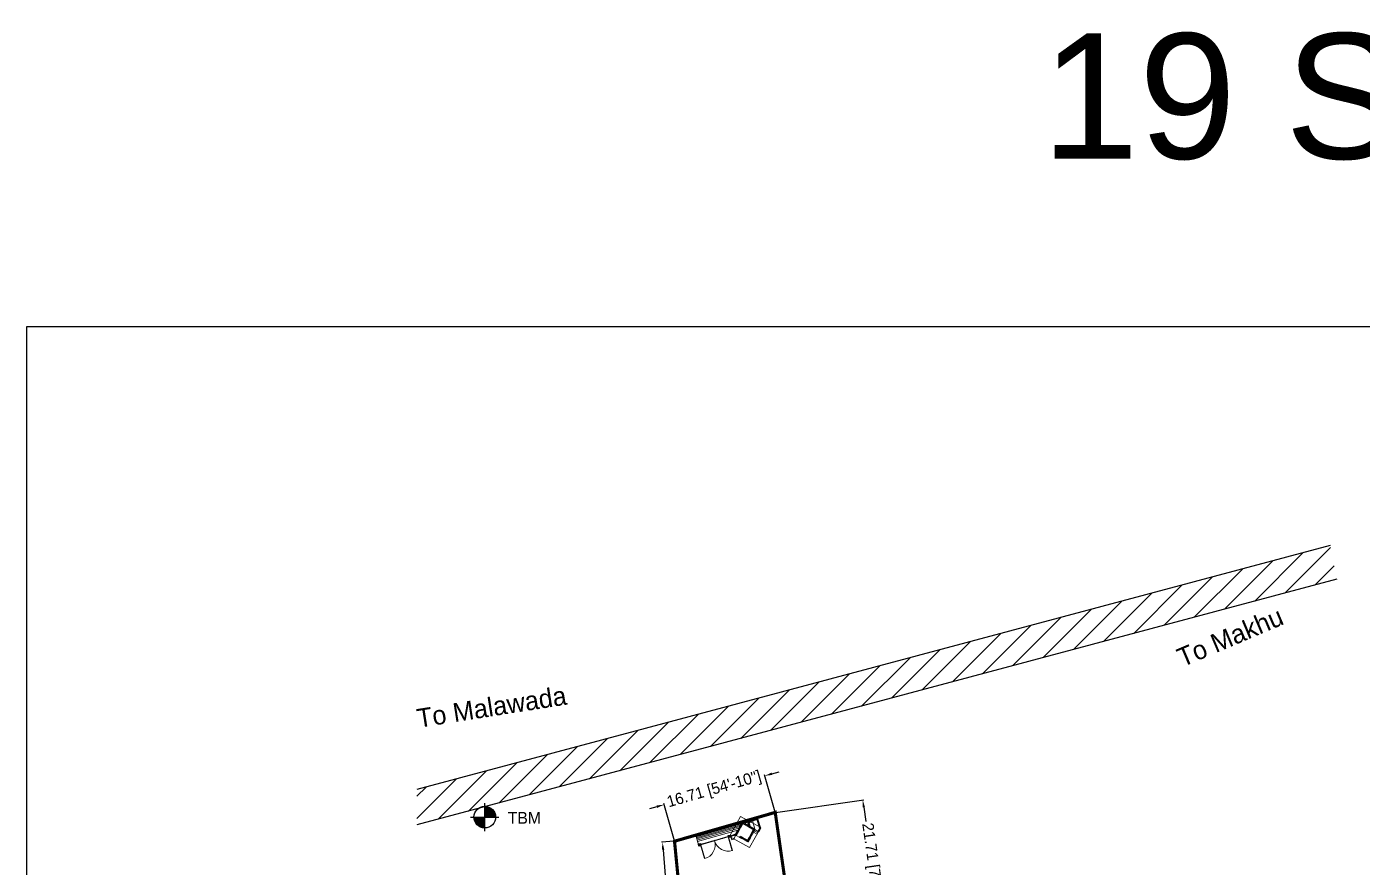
# Model space of a CAD drawing. Extents: x 1465 to 2206, y 779 to 1116.
# Drawn here: x 1465.4 to 1678.5, y 982 to 1116.1 of the extents above; entities that cross this region are included whole.
import ezdxf

# ---------------------------------------------------------------- set-up
doc = ezdxf.new("R2010")
doc.units = 0
doc.header["$LTSCALE"] = 40
doc.header["$MEASUREMENT"] = 0
doc.header["$PDMODE"] = 32
doc.header["$PDSIZE"] = 0.02
doc.linetypes.add('DASHED', pattern=[0.75, 0.5, -0.25])
doc.layers.get('0').update_dxf_attribs({"linetype": 'CONTINUOUS'})
doc.layers.get('Defpoints').update_dxf_attribs({"linetype": 'CONTINUOUS'})
for name, color, linetype, lineweight in [('A-ELEV', 252, 'CONTINUOUS', 20), ('brick Hatch', 13, 'CONTINUOUS', 13), ('Door', 54, 'CONTINUOUS', 15), ('Furniture', 13, 'CONTINUOUS', 13), ('Hidden', 30, 'DASHED', 18), ('Jali', 253, 'CONTINUOUS', 5), ('Services', 1, 'DASHED', 30), ('Wall', 7, 'CONTINUOUS', 30), ('Window', 150, 'CONTINUOUS', 13), ('Window-Wall', 7, 'CONTINUOUS', 13)]:
    doc.layers.add(name, color=color, linetype=linetype, lineweight=lineweight)
for name, color, linetype in [('BL', 1, 'CONTINUOUS'), ('Dim', 251, 'CONTINUOUS'), ('DIMEN', 251, 'CONTINUOUS'), ('gate', 7, 'CONTINUOUS'), ('Hatch', 251, 'CONTINUOUS'), ('Road', 7, 'CONTINUOUS'), ('TBM', 1, 'CONTINUOUS'), ('Text', 7, 'CONTINUOUS')]:
    doc.layers.add(name, color=color, linetype=linetype)
doc.styles.add('L120', font='simplex.shx', dxfattribs={"height": 3})
doc.styles.add('STYLE9', font='GOTHIC.TTF')
doc.styles.add('Tabrej', font='GOTHIC.TTF')
doc.styles.add('Tabrej.', font='GOTHIC.TTF', dxfattribs={"height": 1})
doc.dimstyles.new('Tabrej', dxfattribs={"dimtxt": 1.8, "dimasz": 1.2, "dimexe": 0.18, "dimexo": 0.0625, "dimgap": 0.09, "dimtad": 0, "dimzin": 0, "dimdsep": 46, "dimtxsty": 'Tabrej', "dimcen": 0.09, "dimclrd": 256, "dimclre": 256, "dimclrt": 7, "dimadec": 0, "dimazin": 0, "dimtfac": 1, "dimtofl": 0, "dimtmove": 0, "dimatfit": 3, "dimfxl": 0, "dimtolj": 1, "dimtzin": 0, "dimlwd": -1, "dimlwe": -1, "dimarcsym": 0})

# ---------------------------------------------------------------- blocks, each defined once
blk = doc.blocks.new('BM')
at = {"layer": 'TBM'}
for points in [[(0, 0), (-0.144, 0, 0.414214), (0, -0.144)], [(0, 0.144), (0, 0), (0.144, 0, 0.414214)]]:
    blk.add_hatch(color=256, dxfattribs=at).paths.add_polyline_path(points)
for p, q in [((0, -0.187), (0, 0.187)), ((-0.187, 0), (0.187, 0))]:
    blk.add_line(p, q, dxfattribs=at)
blk.add_circle((0, 0), 0.144, dxfattribs=at)
blk = doc.blocks.new('*D31')
at = {"layer": 'Defpoints', "color": 0, "transparency": 16777216}
for p in [(1566.81, 985.96), (1568.73, 986.12), (1575.22, 907.28)]:
    blk.add_point(p, dxfattribs=at)
at = {"layer": 'Dim', "transparency": 16777216}
for p, q in [((1568.67, 986.12), (1566.63, 985.95)), ((1566.91, 984.77), (1569.4, 954.52)), ((1573.21, 908.31), (1570.72, 938.57)), ((1575.16, 907.27), (1573.13, 907.1))]:
    blk.add_line(p, q, dxfattribs=at)
for points in [[(1567.11, 984.78), (1566.71, 984.75), (1566.81, 985.96)], [(1573.41, 908.33), (1573.01, 908.3), (1573.31, 907.12)]]:
    blk.add_solid(points, dxfattribs=at)
at = {"layer": 'Dim', "color": 7, "transparency": 16777216, "insert": (1570.06, 946.54), "char_height": 1.8, "attachment_point": 5, "rotation": 274.7067, "style": 'Tabrej'}
blk.add_mtext('\\A1;79.11 [259\'-7"]', dxfattribs=at)
blk = doc.blocks.new('*D32')
at = {"layer": 'Defpoints', "color": 0, "transparency": 16777216}
for p in [(1583.13, 996.56), (1584.8, 990.72), (1568.73, 986.12)]:
    blk.add_point(p, dxfattribs=at)
at = {"layer": 'Dim', "transparency": 16777216}
for p, q in [((1584.78, 990.78), (1583.08, 996.73)), ((1584.28, 996.89), (1585.43, 997.22)), ((1565.91, 991.63), (1564.75, 991.3)), ((1568.71, 986.18), (1567.01, 992.13))]:
    blk.add_line(p, q, dxfattribs=at)
for points in [[(1584.22, 997.08), (1584.33, 996.7), (1583.13, 996.56)], [(1565.85, 991.82), (1565.96, 991.44), (1567.06, 991.96)]]:
    blk.add_solid(points, dxfattribs=at)
at = {"layer": 'Dim', "color": 7, "transparency": 16777216, "insert": (1575.09, 994.26), "char_height": 1.8, "attachment_point": 5, "rotation": 15.9752, "style": 'Tabrej'}
blk.add_mtext('\\A1;16.71 [54\'-10"]', dxfattribs=at)
blk = doc.blocks.new('*D33')
at = {"layer": 'Defpoints', "color": 0, "transparency": 16777216}
for p in [(1584.8, 990.72), (1601.84, 971.24), (1587.89, 969.23)]:
    blk.add_point(p, dxfattribs=at)
at = {"layer": 'Dim', "transparency": 16777216}
for p, q in [((1584.86, 990.73), (1598.93, 992.75)), ((1598.92, 991.54), (1599.25, 989.27)), ((1601.67, 972.43), (1601.35, 974.7)), ((1587.95, 969.24), (1602.02, 971.27))]:
    blk.add_line(p, q, dxfattribs=at)
for points in [[(1599.12, 991.57), (1598.73, 991.51), (1598.75, 992.73)], [(1601.87, 972.46), (1601.47, 972.4), (1601.84, 971.24)]]:
    blk.add_solid(points, dxfattribs=at)
at = {"layer": 'Dim', "color": 7, "transparency": 16777216, "insert": (1600.3, 981.99), "char_height": 1.8, "attachment_point": 5, "rotation": 278.1846, "style": 'Tabrej'}
blk.add_mtext('\\A1;21.71 [71\'-3"]', dxfattribs=at)
blk = doc.blocks.new('s')
at = {"layer": 'Wall'}
for p, q in [((2353989, -1671014), (2354064, -1671014)), ((2353989, -1671014), (2353989, -1671017)), ((2353992, -1671020), (2354055, -1671020)), ((2354058, -1671023), (2354058, -1671086)), ((2354061, -1671089), (2354064, -1671089)), ((2354064, -1671014), (2354064, -1671089))]:
    blk.add_line(p, q, dxfattribs=at)
for centre, start, end in [((2353992, -1671017), 180, 270), ((2354055, -1671023), 0, 90), ((2354061, -1671086), 180, 270)]:
    blk.add_arc(centre, 3, start, end, dxfattribs=at)
blk = doc.blocks.new('Door')
for p, q in [((0, 0.458), (0, 0.444)), ((0, 0.458), (0.917, 0.458)), ((0, 0.444), (0.917, 0.444))]:
    blk.add_line(p, q)
blk.add_arc((0, 0.458), 0.917, 270, 0)
blk = doc.blocks.new('33')
at = {"layer": 'brick Hatch'}
h = blk.add_hatch(dxfattribs=at)
h.set_pattern_fill('ANSI32', color=256, scale=20, style=0)
h.set_pattern_definition([(222.3944746, (1326.19246, 2586.13843), (-0.099782239, 0.109296661), []), (222.3944746, (1326.18928, 2586.06874), (-0.099782239, 0.109296661), [])])
h.paths.add_polyline_path([(2540.12, 654.98), (2540.06, 655.05), (2540.54, 655.49), (2540.7, 655.48), (2540.79, 655.39), (2540.57, 655.4)])
h.paths.add_polyline_path([(2540.7, 655.48), (2542.03, 655.42), (2542.03, 655.33), (2540.79, 655.39)])
h.paths.add_polyline_path([(2542.02, 655.15), (2542.2, 655.14), (2542.14, 653.9), (2541.97, 654.09)])
h.paths.add_polyline_path([(2542.1, 652.95), (2541.93, 653.14), (2541.96, 653.75), (2541.34, 653.78), (2541.17, 653.97), (2541.97, 653.93), (2541.97, 654.09), (2542.14, 653.9)])
h.paths.add_polyline_path([(2541.93, 653.14), (2542.1, 652.95), (2542.1, 652.84), (2541.55, 652.34), (2541.43, 652.47), (2541.92, 652.92)])
h.paths.add_polyline_path([(2540.56, 651.44), (2540.59, 651.41), (2540.49, 651.32), (2540.43, 651.32), (2540.31, 651.45), (2540.85, 651.95), (2540.97, 651.82)])
h.paths.add_polyline_path([(2539.61, 652.22), (2539.74, 652.34), (2539.97, 652.09), (2539.84, 651.97)])
h.paths.add_polyline_path([(2539.22, 652.91), (2539.09, 652.79), (2538.86, 653.04), (2539.4, 653.54), (2539.52, 653.4), (2539.11, 653.03)])
h.paths.add_polyline_path([(2540.58, 654.61), (2541.17, 653.97), (2541.34, 653.78), (2541.09, 653.79), (2540.57, 654.36), (2540.1, 653.93), (2539.97, 654.06)])
h = blk.add_hatch(dxfattribs=at)
h.set_pattern_fill('ANSI32', color=256, scale=20, style=0)
h.set_pattern_definition([(222.3945, (2541.65815, 641.24772), (-0.0997822, 0.1092967), []), (222.3945, (2541.65498, 641.17802), (-0.0997822, 0.1092967), [])])
h.paths.add_polyline_path([(2542.02, 655.15), (2542.03, 655.42), (2542.3, 655.41), (2542.29, 655.14)])
h = blk.add_hatch(dxfattribs=at)
h.set_pattern_fill('AR-CONC', color=256, style=0)
h.set_pattern_definition([(217.3944746, (1326.19203, 2586.12912), (0.00593578, -0.1419507446), [0.014799411, -0.162793516]), (272.3944746, (1326.19203, 2586.12912), (-0.147028463, 0.0340982285), [0.011839528, -0.130234813]), (166.9434746, (1326.19253, 2586.11729), (-0.1410920315, -0.107853058), [0.012577557, -0.138353125]), (221.2102746, (1326.1526, 2586.13091), (0.023054292, -0.211860758), [0.022199116, -0.244190274]), (170.758875, (1326.15453, 2586.11326), (-0.200403442, -0.175503922), [0.018866335, -0.207529687]), (276.210475, (1326.1526, 2586.13091), (-0.200403115, -0.175504225), [0.017759293, -0.19535222]), (246.3944746, (1326.16157, 2586.11075), (0.074010637, -0.1212751955), [0.0147994105, -0.162793516]), (301.394475, (1326.16157, 2586.11075), (-0.14512514, -0.0414578305), [0.011839528, -0.130234813]), (195.9430746, (1326.16773, 2586.10065), (-0.071114807, -0.162732688), [0.012577557, -0.138353125]), (229.8944746, (1326.19203, 2586.12912), (-0.0657296056, 0.0005891834), [0, -0.128656209, 0, -0.1322080676, 0, -0.1307281265]), (259.8944746, (1326.19203, 2586.12912), (-0.0801068275, -0.0483186711), [0, -0.075378331, 0, -0.1256963268, 0, -0.0498246821]), (299.8944747, (1326.19403, 2586.173077), (-0.000342628, -0.1054299481), [0, -0.0493313685, 0, -0.1539138697, 0, -0.2042318656]), (309.8944747, (1326.19493, 2586.19279), (-0.0249640477, -0.1140604732), [0, -0.064130779, 0, -0.1022145955, 0, -0.1450342234])])
h.paths.add_polyline_path([(2540.25, 650.24), (2540.27, 650.55), (2540.58, 650.54), (2540.56, 650.23)])
h.paths.add_polyline_path([(2540.4, 650.39), (2540.42, 650.39), (2540.42, 650.41), (2540.4, 650.41)], flags=16)
h.paths.add_polyline_path([(2540.4, 650.39), (2540.42, 650.39), (2540.42, 650.41), (2540.4, 650.41)], flags=0)
h.paths.add_polyline_path([(2540.41, 650.45), (2540.42, 650.45), (2540.43, 650.47), (2540.41, 650.47)], flags=16)
h.paths.add_polyline_path([(2540.41, 650.45), (2540.42, 650.45), (2540.42, 650.47), (2540.41, 650.47)], flags=0)
h = blk.add_hatch(dxfattribs=at)
h.set_pattern_fill('AR-CONC', color=256, style=0)
h.set_pattern_definition([(217.3944746, (1326.1885, 2586.05151), (0.00593578, -0.1419507446), [0.014799411, -0.162793516]), (272.3944746, (1326.1885, 2586.05151), (-0.147028463, 0.0340982285), [0.011839528, -0.130234813]), (166.9434746, (1326.189, 2586.03968), (-0.1410920315, -0.107853058), [0.012577557, -0.138353125]), (221.2102746, (1326.14908, 2586.0533), (0.023054292, -0.211860758), [0.022199116, -0.244190274]), (170.758875, (1326.151, 2586.03565), (-0.200403442, -0.175503922), [0.018866335, -0.207529687]), (276.210475, (1326.14908, 2586.0533), (-0.200403115, -0.175504225), [0.017759293, -0.19535222]), (246.3944746, (1326.15804, 2586.03315), (0.074010637, -0.1212751955), [0.0147994105, -0.162793516]), (301.394475, (1326.15804, 2586.03315), (-0.14512514, -0.0414578305), [0.011839528, -0.130234813]), (195.9430746, (1326.1642, 2586.02304), (-0.071114807, -0.162732688), [0.012577557, -0.138353125]), (229.8944746, (1326.1885, 2586.05151), (-0.0657296056, 0.0005891834), [0, -0.128656209, 0, -0.1322080676, 0, -0.1307281265]), (259.8944746, (1326.1885, 2586.05151), (-0.0801068275, -0.0483186711), [0, -0.075378331, 0, -0.1256963268, 0, -0.0498246821]), (299.8944747, (1326.1905, 2586.09547), (-0.000342628, -0.1054299481), [0, -0.0493313685, 0, -0.1539138697, 0, -0.2042318656]), (309.8944747, (1326.1914, 2586.11518), (-0.0249640477, -0.1140604732), [0, -0.064130779, 0, -0.1022145955, 0, -0.1450342234])])
h.paths.add_polyline_path([(2540.03, 645.27), (2540.04, 645.44), (2540.08, 645.47), (2540.04, 645.5), (2540.04, 645.58), (2540.35, 645.57), (2540.34, 645.26)])
at = {"layer": 'A-ELEV'}
for p, q in [((2540.27, 647.91), (2540.38, 650.18)), ((2540.33, 647.91), (2540.43, 650.13)), ((2540.33, 647.9), (2540.43, 650.12)), ((2540.17, 645.63), (2540.27, 647.9)), ((2540.23, 647.02), (2540.27, 647.91)), ((2540.23, 645.68), (2540.33, 647.9)), ((2540.23, 645.69), (2540.33, 647.87)), ((2540.29, 646.96), (2540.33, 647.9))]:
    blk.add_line(p, q, dxfattribs=at)
at = {"layer": 'Door'}
for p, q in [((2540.52, 654.55), (2540.12, 654.98)), ((2540.31, 651.45), (2539.84, 651.97)), ((2540.39, 650.09), (2540.39, 650.07)), ((2540.41, 650.09), (2540.39, 650.09)), ((2540.39, 650.09), (2540.39, 650.07)), ((2540.41, 650.09), (2540.39, 650.09)), ((2540.39, 650.07), (2540.41, 650.07)), ((2540.39, 650.07), (2540.41, 650.07)), ((2540.39, 650.03), (2540.39, 650.01)), ((2540.4, 650.03), (2540.39, 650.03)), ((2540.39, 650.03), (2540.39, 650.01)), ((2540.41, 650.03), (2540.39, 650.03)), ((2540.39, 650.01), (2540.4, 650.01)), ((2540.39, 650.01), (2540.4, 650.01)), ((2540.4, 650.01), (2540.4, 650.03)), ((2540.4, 650.01), (2540.41, 650.03)), ((2540.41, 650.07), (2540.41, 650.09)), ((2540.41, 650.07), (2540.41, 650.09)), ((2540.29, 648.02), (2540.29, 648)), ((2540.31, 648.02), (2540.29, 648.02)), ((2540.29, 648), (2540.31, 648)), ((2540.31, 648.23), (2540.3, 648.21)), ((2540.3, 648.23), (2540.3, 648.21)), ((2540.32, 648.23), (2540.3, 648.23)), ((2540.3, 648.21), (2540.32, 648.21)), ((2540.3, 648.21), (2540.32, 648.21)), ((2540.3, 648.17), (2540.3, 648.15)), ((2540.32, 648.17), (2540.3, 648.17)), ((2540.3, 648.17), (2540.3, 648.15)), ((2540.32, 648.17), (2540.3, 648.17)), ((2540.3, 648.15), (2540.32, 648.15)), ((2540.3, 648.15), (2540.32, 648.15)), ((2540.3, 648.07), (2540.3, 648.06)), ((2540.31, 648.07), (2540.3, 648.07)), ((2540.3, 648.07), (2540.3, 648.05)), ((2540.32, 648.07), (2540.3, 648.07)), ((2540.3, 648.06), (2540.31, 648.06)), ((2540.3, 648.05), (2540.32, 648.05)), ((2540.3, 648.01), (2540.3, 648)), ((2540.31, 648.01), (2540.3, 648.01)), ((2540.3, 648), (2540.31, 648)), ((2540.32, 648.48), (2540.31, 648.46)), ((2540.31, 648.46), (2540.33, 648.46)), ((2540.31, 648.38), (2540.31, 648.37)), ((2540.33, 648.38), (2540.31, 648.38)), ((2540.31, 648.38), (2540.31, 648.37)), ((2540.33, 648.38), (2540.31, 648.38)), ((2540.31, 648.37), (2540.33, 648.36)), ((2540.31, 648.37), (2540.33, 648.37)), ((2540.31, 648.33), (2540.31, 648.31)), ((2540.33, 648.33), (2540.31, 648.33)), ((2540.31, 648.32), (2540.31, 648.31)), ((2540.33, 648.32), (2540.31, 648.32)), ((2540.31, 648.31), (2540.33, 648.31)), ((2540.31, 648.31), (2540.33, 648.31)), ((2540.32, 648.23), (2540.31, 648.23)), ((2540.31, 648.06), (2540.31, 648.07)), ((2540.31, 648), (2540.31, 648.02)), ((2540.31, 648), (2540.31, 648.01)), ((2540.33, 648.69), (2540.32, 648.68)), ((2540.32, 648.68), (2540.34, 648.67)), ((2540.32, 648.64), (2540.32, 648.62)), ((2540.34, 648.64), (2540.32, 648.64)), ((2540.32, 648.63), (2540.32, 648.62)), ((2540.34, 648.63), (2540.32, 648.63)), ((2540.32, 648.62), (2540.34, 648.62)), ((2540.32, 648.62), (2540.34, 648.62)), ((2540.32, 648.54), (2540.32, 648.52)), ((2540.34, 648.54), (2540.32, 648.54)), ((2540.32, 648.54), (2540.32, 648.52)), ((2540.34, 648.54), (2540.32, 648.54)), ((2540.32, 648.52), (2540.34, 648.52)), ((2540.32, 648.52), (2540.34, 648.52)), ((2540.32, 648.48), (2540.32, 648.46)), ((2540.33, 648.48), (2540.32, 648.48)), ((2540.33, 648.48), (2540.32, 648.48)), ((2540.32, 648.46), (2540.33, 648.46)), ((2540.32, 648.21), (2540.32, 648.23)), ((2540.32, 648.21), (2540.32, 648.23)), ((2540.32, 648.15), (2540.32, 648.17)), ((2540.32, 648.15), (2540.32, 648.17)), ((2540.32, 648.05), (2540.32, 648.07)), ((2540.33, 648.85), (2540.33, 648.83)), ((2540.35, 648.85), (2540.33, 648.85)), ((2540.33, 648.85), (2540.33, 648.83)), ((2540.35, 648.85), (2540.33, 648.85)), ((2540.33, 648.83), (2540.35, 648.83)), ((2540.33, 648.83), (2540.35, 648.83)), ((2540.33, 648.79), (2540.33, 648.77)), ((2540.35, 648.79), (2540.33, 648.79)), ((2540.33, 648.79), (2540.33, 648.77)), ((2540.35, 648.79), (2540.33, 648.79)), ((2540.33, 648.77), (2540.35, 648.77)), ((2540.33, 648.77), (2540.35, 648.77)), ((2540.33, 648.69), (2540.33, 648.68)), ((2540.34, 648.69), (2540.33, 648.69)), ((2540.34, 648.69), (2540.33, 648.69)), ((2540.33, 648.68), (2540.34, 648.68)), ((2540.33, 648.46), (2540.33, 648.48)), ((2540.33, 648.46), (2540.33, 648.48)), ((2540.33, 648.37), (2540.33, 648.38)), ((2540.33, 648.36), (2540.33, 648.38)), ((2540.33, 648.31), (2540.33, 648.33)), ((2540.33, 648.31), (2540.33, 648.32)), ((2540.35, 649.1), (2540.34, 649.08)), ((2540.34, 649.1), (2540.34, 649.08)), ((2540.36, 649.1), (2540.34, 649.1)), ((2540.34, 649.08), (2540.36, 649.08)), ((2540.34, 649.08), (2540.36, 649.08)), ((2540.34, 649), (2540.34, 648.99)), ((2540.36, 649), (2540.34, 649)), ((2540.34, 649), (2540.34, 648.99)), ((2540.36, 649), (2540.34, 649)), ((2540.34, 648.99), (2540.36, 648.98)), ((2540.34, 648.99), (2540.36, 648.99)), ((2540.34, 648.95), (2540.34, 648.93)), ((2540.35, 648.94), (2540.34, 648.95)), ((2540.34, 648.95), (2540.34, 648.93)), ((2540.36, 648.95), (2540.34, 648.95)), ((2540.34, 648.93), (2540.36, 648.93)), ((2540.34, 648.93), (2540.35, 648.93)), ((2540.34, 648.68), (2540.34, 648.69)), ((2540.34, 648.67), (2540.34, 648.69)), ((2540.34, 648.62), (2540.34, 648.64)), ((2540.34, 648.62), (2540.34, 648.63)), ((2540.34, 648.52), (2540.34, 648.54)), ((2540.34, 648.52), (2540.34, 648.54)), ((2540.35, 649.32), (2540.35, 649.3)), ((2540.37, 649.31), (2540.35, 649.32)), ((2540.35, 649.31), (2540.35, 649.3)), ((2540.37, 649.31), (2540.35, 649.31)), ((2540.35, 649.3), (2540.37, 649.29)), ((2540.35, 649.3), (2540.37, 649.3)), ((2540.35, 649.26), (2540.35, 649.24)), ((2540.37, 649.25), (2540.35, 649.26)), ((2540.35, 649.26), (2540.35, 649.24)), ((2540.37, 649.26), (2540.35, 649.26)), ((2540.35, 649.24), (2540.37, 649.24)), ((2540.35, 649.24), (2540.37, 649.24)), ((2540.35, 649.16), (2540.35, 649.14)), ((2540.36, 649.16), (2540.35, 649.16)), ((2540.35, 649.16), (2540.35, 649.14)), ((2540.37, 649.16), (2540.35, 649.16)), ((2540.35, 649.14), (2540.36, 649.14)), ((2540.35, 649.14), (2540.36, 649.14)), ((2540.36, 649.1), (2540.35, 649.1)), ((2540.35, 648.93), (2540.35, 648.94)), ((2540.35, 648.83), (2540.35, 648.85)), ((2540.35, 648.83), (2540.35, 648.85)), ((2540.35, 648.77), (2540.35, 648.79)), ((2540.35, 648.77), (2540.35, 648.79)), ((2540.36, 649.57), (2540.36, 649.55)), ((2540.38, 649.57), (2540.36, 649.57)), ((2540.36, 649.55), (2540.38, 649.55)), ((2540.36, 649.47), (2540.36, 649.45)), ((2540.38, 649.47), (2540.36, 649.47)), ((2540.36, 649.47), (2540.36, 649.45)), ((2540.38, 649.47), (2540.36, 649.47)), ((2540.36, 649.45), (2540.38, 649.45)), ((2540.36, 649.45), (2540.38, 649.45)), ((2540.36, 649.41), (2540.36, 649.39)), ((2540.38, 649.41), (2540.36, 649.41)), ((2540.36, 649.41), (2540.36, 649.39)), ((2540.38, 649.41), (2540.36, 649.41)), ((2540.36, 649.39), (2540.38, 649.39)), ((2540.36, 649.39), (2540.37, 649.39)), ((2540.36, 649.14), (2540.36, 649.16)), ((2540.36, 649.14), (2540.37, 649.16)), ((2540.36, 649.08), (2540.36, 649.1)), ((2540.36, 649.08), (2540.36, 649.1)), ((2540.36, 648.99), (2540.36, 649)), ((2540.36, 648.98), (2540.36, 649)), ((2540.36, 648.93), (2540.36, 648.95)), ((2540.37, 649.78), (2540.37, 649.76)), ((2540.39, 649.78), (2540.37, 649.78)), ((2540.37, 649.76), (2540.39, 649.76)), ((2540.37, 649.72), (2540.37, 649.7)), ((2540.39, 649.72), (2540.37, 649.72)), ((2540.37, 649.72), (2540.37, 649.7)), ((2540.39, 649.72), (2540.37, 649.72)), ((2540.37, 649.7), (2540.39, 649.7)), ((2540.37, 649.7), (2540.39, 649.7)), ((2540.37, 649.63), (2540.37, 649.61)), ((2540.39, 649.62), (2540.37, 649.63)), ((2540.37, 649.62), (2540.37, 649.61)), ((2540.39, 649.62), (2540.37, 649.62)), ((2540.37, 649.61), (2540.39, 649.61)), ((2540.37, 649.61), (2540.38, 649.61)), ((2540.37, 649.57), (2540.37, 649.55)), ((2540.38, 649.56), (2540.37, 649.57)), ((2540.37, 649.55), (2540.38, 649.55)), ((2540.37, 649.39), (2540.38, 649.41)), ((2540.37, 649.3), (2540.37, 649.31)), ((2540.37, 649.29), (2540.37, 649.31)), ((2540.37, 649.24), (2540.37, 649.26)), ((2540.37, 649.24), (2540.37, 649.25)), ((2540.38, 649.94), (2540.38, 649.92)), ((2540.4, 649.93), (2540.38, 649.94)), ((2540.38, 649.93), (2540.38, 649.92)), ((2540.4, 649.93), (2540.38, 649.93)), ((2540.38, 649.92), (2540.4, 649.92)), ((2540.38, 649.92), (2540.4, 649.92)), ((2540.38, 649.88), (2540.38, 649.86)), ((2540.4, 649.87), (2540.38, 649.88)), ((2540.38, 649.88), (2540.38, 649.86)), ((2540.4, 649.88), (2540.38, 649.88)), ((2540.38, 649.86), (2540.4, 649.86)), ((2540.38, 649.86), (2540.4, 649.86)), ((2540.38, 649.78), (2540.38, 649.76)), ((2540.39, 649.78), (2540.38, 649.78)), ((2540.38, 649.76), (2540.39, 649.76)), ((2540.38, 649.61), (2540.39, 649.62)), ((2540.38, 649.55), (2540.38, 649.57)), ((2540.38, 649.55), (2540.38, 649.56)), ((2540.38, 649.45), (2540.38, 649.47)), ((2540.38, 649.45), (2540.38, 649.47)), ((2540.38, 649.39), (2540.38, 649.41)), ((2540.39, 649.76), (2540.39, 649.78)), ((2540.39, 649.76), (2540.39, 649.78)), ((2540.39, 649.7), (2540.39, 649.72)), ((2540.39, 649.7), (2540.39, 649.72)), ((2540.39, 649.61), (2540.39, 649.62)), ((2540.4, 649.92), (2540.4, 649.93)), ((2540.4, 649.92), (2540.4, 649.93)), ((2540.4, 649.86), (2540.4, 649.88)), ((2540.4, 649.86), (2540.4, 649.87)), ((2540.19, 645.8), (2540.21, 645.8)), ((2540.19, 645.8), (2540.21, 645.8)), ((2540.19, 645.78), (2540.19, 645.8)), ((2540.19, 645.78), (2540.19, 645.8)), ((2540.21, 645.78), (2540.19, 645.78)), ((2540.21, 645.78), (2540.19, 645.78)), ((2540.19, 645.74), (2540.21, 645.74)), ((2540.19, 645.74), (2540.21, 645.74)), ((2540.19, 645.72), (2540.19, 645.74)), ((2540.19, 645.72), (2540.19, 645.74)), ((2540.21, 645.72), (2540.19, 645.72)), ((2540.21, 645.72), (2540.19, 645.72)), ((2540.2, 646.05), (2540.22, 646.05)), ((2540.2, 646.03), (2540.2, 646.05)), ((2540.22, 646.03), (2540.2, 646.03)), ((2540.2, 645.96), (2540.22, 645.95)), ((2540.2, 645.94), (2540.2, 645.96)), ((2540.2, 645.95), (2540.22, 645.95)), ((2540.2, 645.94), (2540.2, 645.95)), ((2540.22, 645.94), (2540.2, 645.94)), ((2540.22, 645.93), (2540.2, 645.94)), ((2540.2, 645.9), (2540.22, 645.9)), ((2540.2, 645.9), (2540.22, 645.89)), ((2540.2, 645.88), (2540.2, 645.9)), ((2540.2, 645.88), (2540.2, 645.9)), ((2540.21, 645.88), (2540.2, 645.88)), ((2540.22, 645.88), (2540.2, 645.88)), ((2540.21, 646.27), (2540.23, 646.26)), ((2540.21, 646.25), (2540.21, 646.27)), ((2540.23, 646.25), (2540.21, 646.25)), ((2540.21, 646.21), (2540.23, 646.21)), ((2540.21, 646.21), (2540.23, 646.2)), ((2540.21, 646.19), (2540.21, 646.21)), ((2540.21, 646.19), (2540.21, 646.21)), ((2540.23, 646.19), (2540.21, 646.19)), ((2540.23, 646.19), (2540.21, 646.19)), ((2540.21, 646.11), (2540.23, 646.11)), ((2540.21, 646.11), (2540.23, 646.11)), ((2540.21, 646.09), (2540.21, 646.11)), ((2540.21, 646.09), (2540.21, 646.11)), ((2540.22, 646.09), (2540.21, 646.09)), ((2540.23, 646.09), (2540.21, 646.09)), ((2540.21, 646.05), (2540.22, 646.05)), ((2540.21, 646.03), (2540.21, 646.05)), ((2540.22, 646.03), (2540.21, 646.03)), ((2540.22, 645.89), (2540.21, 645.88)), ((2540.21, 645.8), (2540.21, 645.78)), ((2540.21, 645.8), (2540.21, 645.78)), ((2540.21, 645.74), (2540.21, 645.72)), ((2540.21, 645.74), (2540.21, 645.72)), ((2540.22, 646.42), (2540.24, 646.42)), ((2540.22, 646.42), (2540.24, 646.42)), ((2540.22, 646.4), (2540.22, 646.42)), ((2540.22, 646.4), (2540.22, 646.42)), ((2540.24, 646.4), (2540.22, 646.4)), ((2540.24, 646.4), (2540.22, 646.4)), ((2540.22, 646.36), (2540.24, 646.36)), ((2540.22, 646.36), (2540.24, 646.36)), ((2540.22, 646.34), (2540.22, 646.36)), ((2540.22, 646.34), (2540.22, 646.36)), ((2540.24, 646.34), (2540.22, 646.34)), ((2540.24, 646.34), (2540.22, 646.34)), ((2540.22, 646.26), (2540.23, 646.26)), ((2540.22, 646.25), (2540.22, 646.26)), ((2540.23, 646.25), (2540.22, 646.25)), ((2540.23, 646.11), (2540.22, 646.09)), ((2540.22, 646.05), (2540.22, 646.03)), ((2540.22, 646.05), (2540.22, 646.03)), ((2540.22, 645.95), (2540.22, 645.94)), ((2540.22, 645.95), (2540.22, 645.93)), ((2540.22, 645.9), (2540.22, 645.88)), ((2540.23, 646.71), (2540.24, 646.73)), ((2540.25, 646.71), (2540.23, 646.71)), ((2540.23, 646.67), (2540.25, 646.67)), ((2540.23, 646.67), (2540.25, 646.67)), ((2540.23, 646.65), (2540.23, 646.67)), ((2540.23, 646.65), (2540.23, 646.67)), ((2540.25, 646.65), (2540.23, 646.65)), ((2540.25, 646.65), (2540.23, 646.65)), ((2540.23, 646.58), (2540.25, 646.57)), ((2540.23, 646.56), (2540.23, 646.58)), ((2540.23, 646.57), (2540.25, 646.57)), ((2540.23, 646.56), (2540.23, 646.57)), ((2540.25, 646.56), (2540.23, 646.56)), ((2540.25, 646.56), (2540.23, 646.56)), ((2540.23, 646.52), (2540.25, 646.52)), ((2540.23, 646.52), (2540.24, 646.52)), ((2540.23, 646.5), (2540.23, 646.52)), ((2540.23, 646.5), (2540.23, 646.52)), ((2540.24, 646.5), (2540.23, 646.5)), ((2540.24, 646.5), (2540.23, 646.5)), ((2540.23, 646.26), (2540.23, 646.25)), ((2540.23, 646.26), (2540.23, 646.25)), ((2540.23, 646.21), (2540.23, 646.19)), ((2540.23, 646.2), (2540.23, 646.19)), ((2540.23, 646.11), (2540.23, 646.09)), ((2540.24, 646.89), (2540.26, 646.88)), ((2540.24, 646.87), (2540.24, 646.89)), ((2540.24, 646.88), (2540.26, 646.88)), ((2540.24, 646.87), (2540.24, 646.88)), ((2540.26, 646.87), (2540.24, 646.87)), ((2540.26, 646.87), (2540.24, 646.87)), ((2540.24, 646.83), (2540.26, 646.83)), ((2540.24, 646.83), (2540.26, 646.83)), ((2540.24, 646.81), (2540.24, 646.83)), ((2540.24, 646.81), (2540.24, 646.83)), ((2540.26, 646.81), (2540.24, 646.81)), ((2540.26, 646.81), (2540.24, 646.81)), ((2540.24, 646.73), (2540.26, 646.73)), ((2540.24, 646.73), (2540.25, 646.73)), ((2540.24, 646.71), (2540.24, 646.73)), ((2540.25, 646.71), (2540.24, 646.71)), ((2540.24, 646.52), (2540.24, 646.5)), ((2540.25, 646.52), (2540.24, 646.5)), ((2540.24, 646.42), (2540.24, 646.4)), ((2540.24, 646.42), (2540.24, 646.4)), ((2540.24, 646.36), (2540.24, 646.34)), ((2540.24, 646.36), (2540.24, 646.34)), ((2540.25, 647.14), (2540.27, 647.14)), ((2540.25, 647.12), (2540.25, 647.14)), ((2540.27, 647.12), (2540.25, 647.12)), ((2540.25, 647.04), (2540.27, 647.04)), ((2540.25, 647.04), (2540.27, 647.04)), ((2540.25, 647.02), (2540.25, 647.04)), ((2540.25, 647.02), (2540.25, 647.04)), ((2540.27, 647.02), (2540.25, 647.02)), ((2540.27, 647.02), (2540.25, 647.02)), ((2540.25, 646.98), (2540.27, 646.98)), ((2540.25, 646.98), (2540.27, 646.98)), ((2540.25, 646.96), (2540.25, 646.98)), ((2540.25, 646.96), (2540.25, 646.98)), ((2540.26, 646.96), (2540.25, 646.96)), ((2540.27, 646.96), (2540.25, 646.96)), ((2540.25, 646.73), (2540.25, 646.71)), ((2540.26, 646.73), (2540.25, 646.71)), ((2540.25, 646.67), (2540.25, 646.65)), ((2540.25, 646.67), (2540.25, 646.65)), ((2540.25, 646.57), (2540.25, 646.56)), ((2540.25, 646.57), (2540.25, 646.56)), ((2540.26, 647.35), (2540.28, 647.35)), ((2540.26, 647.33), (2540.27, 647.35)), ((2540.26, 647.33), (2540.26, 647.35)), ((2540.28, 647.33), (2540.26, 647.33)), ((2540.28, 647.33), (2540.26, 647.33)), ((2540.26, 647.29), (2540.28, 647.29)), ((2540.26, 647.29), (2540.28, 647.29)), ((2540.26, 647.28), (2540.26, 647.29)), ((2540.26, 647.27), (2540.26, 647.29)), ((2540.28, 647.27), (2540.26, 647.28)), ((2540.28, 647.27), (2540.26, 647.27)), ((2540.26, 647.2), (2540.28, 647.2)), ((2540.26, 647.18), (2540.26, 647.2)), ((2540.26, 647.19), (2540.27, 647.19)), ((2540.26, 647.18), (2540.26, 647.19)), ((2540.27, 647.18), (2540.26, 647.18)), ((2540.28, 647.18), (2540.26, 647.18)), ((2540.26, 647.14), (2540.27, 647.14)), ((2540.26, 647.12), (2540.26, 647.14)), ((2540.27, 647.12), (2540.26, 647.12)), ((2540.27, 646.98), (2540.26, 646.96)), ((2540.26, 646.88), (2540.26, 646.87)), ((2540.26, 646.88), (2540.26, 646.87)), ((2540.26, 646.83), (2540.26, 646.81)), ((2540.26, 646.83), (2540.26, 646.81)), ((2540.27, 647.58), (2540.28, 647.6)), ((2540.29, 647.58), (2540.27, 647.58)), ((2540.27, 647.51), (2540.29, 647.51)), ((2540.27, 647.49), (2540.27, 647.51)), ((2540.27, 647.5), (2540.29, 647.5)), ((2540.27, 647.49), (2540.27, 647.5)), ((2540.29, 647.49), (2540.27, 647.49)), ((2540.29, 647.49), (2540.27, 647.49)), ((2540.27, 647.45), (2540.29, 647.45)), ((2540.27, 647.45), (2540.29, 647.45)), ((2540.27, 647.43), (2540.27, 647.45)), ((2540.27, 647.43), (2540.27, 647.45)), ((2540.29, 647.43), (2540.27, 647.43)), ((2540.29, 647.43), (2540.27, 647.43)), ((2540.27, 647.35), (2540.28, 647.35)), ((2540.27, 647.19), (2540.27, 647.18)), ((2540.27, 647.14), (2540.27, 647.12)), ((2540.27, 647.14), (2540.27, 647.12)), ((2540.27, 647.04), (2540.27, 647.02)), ((2540.27, 647.04), (2540.27, 647.02)), ((2540.27, 646.98), (2540.27, 646.96)), ((2540.28, 647.8), (2540.29, 647.82)), ((2540.3, 647.8), (2540.28, 647.8)), ((2540.28, 647.76), (2540.3, 647.76)), ((2540.28, 647.76), (2540.3, 647.76)), ((2540.28, 647.74), (2540.28, 647.76)), ((2540.28, 647.74), (2540.28, 647.76)), ((2540.3, 647.74), (2540.28, 647.74)), ((2540.3, 647.74), (2540.28, 647.74)), ((2540.28, 647.66), (2540.3, 647.66)), ((2540.28, 647.66), (2540.3, 647.66)), ((2540.28, 647.64), (2540.28, 647.66)), ((2540.28, 647.64), (2540.28, 647.66)), ((2540.3, 647.64), (2540.28, 647.64)), ((2540.3, 647.64), (2540.28, 647.64)), ((2540.28, 647.6), (2540.29, 647.6)), ((2540.28, 647.6), (2540.29, 647.6)), ((2540.28, 647.59), (2540.28, 647.6)), ((2540.29, 647.58), (2540.28, 647.59)), ((2540.28, 647.35), (2540.28, 647.33)), ((2540.28, 647.35), (2540.28, 647.33)), ((2540.28, 647.29), (2540.28, 647.27)), ((2540.28, 647.29), (2540.28, 647.27)), ((2540.28, 647.2), (2540.28, 647.18)), ((2540.29, 647.82), (2540.3, 647.82)), ((2540.29, 647.81), (2540.3, 647.81)), ((2540.29, 647.8), (2540.29, 647.81)), ((2540.3, 647.8), (2540.29, 647.8)), ((2540.29, 647.6), (2540.29, 647.58)), ((2540.29, 647.6), (2540.29, 647.58)), ((2540.29, 647.51), (2540.29, 647.49)), ((2540.29, 647.5), (2540.29, 647.49)), ((2540.29, 647.45), (2540.29, 647.43)), ((2540.29, 647.45), (2540.29, 647.43)), ((2540.3, 647.82), (2540.3, 647.8)), ((2540.3, 647.81), (2540.3, 647.8)), ((2540.3, 647.76), (2540.3, 647.74)), ((2540.3, 647.76), (2540.3, 647.74)), ((2540.3, 647.66), (2540.3, 647.64)), ((2540.3, 647.66), (2540.3, 647.64))]:
    blk.add_line(p, q, dxfattribs=at)
at = {"layer": 'Furniture', "ltscale": 10000}
for p, q in [((2540.58, 654.61), (2542, 654.55)), ((2541.98, 654.24), (2541.75, 654.25)), ((2541.82, 654.19), (2541.83, 654.31)), ((2541.13, 653.79), (2541.92, 652.92))]:
    blk.add_line(p, q, dxfattribs=at)
at = {"layer": 'Furniture', "ltscale": 10000, "extrusion": (0, 0, -1)}
blk.add_ellipse((2541.86, 654.05), major_axis=(-0.0275, 0.0275), ratio=1, start_param=3.972466, end_param=10.255651, dxfattribs=at)
at = {"layer": 'gate'}
for p, q in [((2540.4, 650.6), (2540.43, 651.31)), ((2540.45, 650.6), (2540.4, 650.6)), ((2540.45, 650.6), (2540.4, 650.6)), ((2540.41, 650.6), (2540.44, 650.6)), ((2540.41, 650.55), (2540.41, 650.6)), ((2540.41, 650.6), (2540.44, 650.6)), ((2540.41, 650.55), (2540.41, 650.6)), ((2540.44, 650.54), (2540.41, 650.55)), ((2540.44, 650.54), (2540.41, 650.55)), ((2540.42, 650.74), (2540.44, 650.74)), ((2540.42, 650.72), (2540.42, 650.74)), ((2540.42, 650.74), (2540.44, 650.74)), ((2540.42, 650.72), (2540.42, 650.74)), ((2540.42, 650.72), (2540.44, 650.72)), ((2540.42, 650.72), (2540.44, 650.72)), ((2540.49, 651.31), (2540.43, 651.31)), ((2540.43, 650.89), (2540.45, 650.89)), ((2540.43, 650.87), (2540.43, 650.89)), ((2540.43, 650.89), (2540.45, 650.89)), ((2540.43, 650.87), (2540.43, 650.89)), ((2540.43, 650.87), (2540.45, 650.87)), ((2540.43, 650.87), (2540.45, 650.87)), ((2540.43, 650.84), (2540.44, 650.84)), ((2540.43, 650.84), (2540.44, 650.84)), ((2540.43, 650.82), (2540.43, 650.84)), ((2540.43, 650.84), (2540.44, 650.84)), ((2540.43, 650.84), (2540.44, 650.84)), ((2540.43, 650.82), (2540.43, 650.84)), ((2540.43, 650.82), (2540.44, 650.82)), ((2540.43, 650.82), (2540.44, 650.82)), ((2540.43, 650.82), (2540.44, 650.82)), ((2540.43, 650.82), (2540.44, 650.82)), ((2540.44, 651.15), (2540.46, 651.15)), ((2540.44, 651.13), (2540.44, 651.15)), ((2540.44, 651.15), (2540.46, 651.15)), ((2540.44, 651.13), (2540.44, 651.15)), ((2540.44, 651.13), (2540.46, 651.13)), ((2540.44, 651.13), (2540.46, 651.13)), ((2540.44, 651.05), (2540.45, 651.05)), ((2540.44, 651.03), (2540.44, 651.05)), ((2540.44, 651.05), (2540.45, 651.05)), ((2540.44, 651.03), (2540.44, 651.05)), ((2540.44, 651.03), (2540.45, 651.03)), ((2540.44, 651.03), (2540.45, 651.03)), ((2540.44, 650.99), (2540.45, 650.99)), ((2540.44, 650.97), (2540.44, 650.99)), ((2540.44, 650.99), (2540.45, 650.99)), ((2540.44, 650.97), (2540.44, 650.99)), ((2540.44, 650.97), (2540.45, 650.97)), ((2540.44, 650.97), (2540.45, 650.97)), ((2540.44, 650.84), (2540.44, 650.82)), ((2540.44, 650.84), (2540.44, 650.82)), ((2540.44, 650.72), (2540.44, 650.74)), ((2540.44, 650.72), (2540.44, 650.74)), ((2540.44, 650.6), (2540.44, 650.54)), ((2540.44, 650.6), (2540.44, 650.54)), ((2540.45, 650.6), (2540.49, 651.31)), ((2540.45, 651.2), (2540.46, 651.2)), ((2540.45, 651.19), (2540.45, 651.2)), ((2540.45, 651.2), (2540.46, 651.2)), ((2540.45, 651.19), (2540.45, 651.2)), ((2540.45, 651.19), (2540.46, 651.18)), ((2540.45, 651.19), (2540.46, 651.18)), ((2540.45, 651.05), (2540.45, 651.03)), ((2540.45, 651.05), (2540.45, 651.03)), ((2540.45, 650.99), (2540.45, 650.97)), ((2540.45, 650.99), (2540.45, 650.97)), ((2540.45, 650.89), (2540.45, 650.87)), ((2540.45, 650.89), (2540.45, 650.87)), ((2540.46, 651.2), (2540.46, 651.18)), ((2540.46, 651.2), (2540.46, 651.18)), ((2540.46, 651.15), (2540.46, 651.13)), ((2540.46, 651.15), (2540.46, 651.13))]:
    blk.add_line(p, q, dxfattribs=at)
at = {"layer": 'Hidden', "ltscale": 800}
for p, q in [((2540.62, 655.56), (2537.91, 653.09)), ((2543.1, 652.85), (2540.62, 655.56)), ((2537.91, 653.09), (2540.39, 650.37)), ((2540.39, 650.37), (2543.1, 652.85))]:
    blk.add_line(p, q, dxfattribs=at)
at = {"layer": 'Hidden', "ltscale": 1000}
for p, q in [((2541.9, 652.9), (2541.09, 653.79)), ((2542.1, 652.95), (2541.17, 653.97))]:
    blk.add_line(p, q, dxfattribs=at)
at = {"layer": 'Jali'}
for p, q in [((2542.23, 655.14), (2541.77, 645.19)), ((2542.29, 655.14), (2541.84, 645.19)), ((2541.31, 652.12), (2541, 645.23)), ((2541.54, 652.34), (2541.22, 645.22)), ((2541.74, 652.52), (2541.41, 645.21)), ((2541.92, 652.68), (2541.58, 645.2)), ((2542.01, 652.76), (2541.66, 645.2)), ((2541.08, 651.91), (2540.78, 645.24)), ((2540.03, 645.27), (2541.84, 645.19))]:
    blk.add_line(p, q, dxfattribs=at)
at = {"layer": 'Wall'}
for p, q in [((2540.58, 654.61), (2539.97, 654.06)), ((2540.54, 655.49), (2540.06, 655.05)), ((2540.12, 654.98), (2540.06, 655.05)), ((2540.57, 654.36), (2540.1, 653.93)), ((2540.57, 655.4), (2540.12, 654.98)), ((2540.54, 655.49), (2542.03, 655.42)), ((2540.57, 655.4), (2542.03, 655.33)), ((2541.09, 653.79), (2540.57, 654.36)), ((2541.17, 653.97), (2540.58, 654.61)), ((2541.97, 653.93), (2542.03, 655.33)), ((2542.02, 655.15), (2542.03, 655.42)), ((2542.29, 655.14), (2542.02, 655.15)), ((2542.03, 655.42), (2542.3, 655.41)), ((2542.1, 652.84), (2542.2, 655.14)), ((2542.3, 655.41), (2542.29, 655.14)), ((2539.4, 653.54), (2538.86, 653.04)), ((2538.86, 653.04), (2539.09, 652.79)), ((2539.09, 652.79), (2539.22, 652.91)), ((2539.52, 653.4), (2539.11, 653.03)), ((2539.11, 653.03), (2539.22, 652.91)), ((2539.52, 653.4), (2539.4, 653.54)), ((2539.61, 652.22), (2539.74, 652.34)), ((2539.61, 652.22), (2539.84, 651.97)), ((2539.74, 652.34), (2539.97, 652.09)), ((2539.84, 651.97), (2539.97, 652.09)), ((2540.1, 653.93), (2539.97, 654.06)), ((2541.09, 653.79), (2541.96, 653.75)), ((2541.17, 653.97), (2541.97, 653.93)), ((2541.43, 652.47), (2541.92, 652.92)), ((2541.55, 652.34), (2541.43, 652.47)), ((2541.55, 652.34), (2542.1, 652.84)), ((2541.92, 652.92), (2541.96, 653.75)), ((2540.27, 650.55), (2540.25, 650.24)), ((2540.25, 650.24), (2540.56, 650.23)), ((2540.58, 650.54), (2540.27, 650.55)), ((2540.31, 651.45), (2540.85, 651.95)), ((2540.31, 651.45), (2540.43, 651.32)), ((2540.4, 650.18), (2540.4, 650.23)), ((2540.41, 650.18), (2540.42, 650.23)), ((2540.43, 651.32), (2540.49, 651.32)), ((2540.49, 651.32), (2540.59, 651.41)), ((2540.56, 651.44), (2540.97, 651.82)), ((2540.56, 651.44), (2540.59, 651.41)), ((2540.56, 650.23), (2540.58, 650.54)), ((2540.97, 651.82), (2540.85, 651.95)), ((2540.04, 645.58), (2540.03, 645.27)), ((2540.03, 645.27), (2540.34, 645.26)), ((2540.04, 645.58), (2540.35, 645.57)), ((2540.19, 645.63), (2540.19, 645.58)), ((2540.21, 645.63), (2540.2, 645.58)), ((2540.35, 645.57), (2540.34, 645.26))]:
    blk.add_line(p, q, dxfattribs=at)
at = {"layer": 'Window'}
for p, q in [((2539.66, 652.27), (2539.14, 652.84)), ((2539.69, 652.29), (2539.17, 652.87)), ((2539.45, 653.48), (2540.02, 654.01)), ((2539.47, 653.46), (2540.05, 653.98)), ((2540.9, 651.9), (2541.47, 652.42)), ((2540.93, 651.87), (2541.5, 652.39))]:
    blk.add_line(p, q, dxfattribs=at)
at = {"layer": 'Window-Wall'}
for p, q in [((2540.17, 654.24), (2539.72, 654.74)), ((2540.34, 654.4), (2539.89, 654.89)), ((2539.61, 652.22), (2539.09, 652.79)), ((2539.74, 652.34), (2539.22, 652.91)), ((2539.4, 653.54), (2539.97, 654.06)), ((2539.52, 653.4), (2540.1, 653.93)), ((2540.85, 651.95), (2541.43, 652.47)), ((2540.97, 651.82), (2541.55, 652.34))]:
    blk.add_line(p, q, dxfattribs=at)
at = {"layer": 'Door', "extrusion": (0, 0, -1)}
for name, p, xscale, yscale, zscale, rotation in [('Door', (-2540.33, 649.06), 2.519333495688462, 2.519333495688462, -2.51933349424818, 2.605525382834666), ('s', (-3754.02, -1238.02), 0.0007768719442642, 0.0007768719442642, -0.0007768719454654, 92.60552538930956)]:
    blk.add_blockref(name, p, dxfattribs=dict(at, xscale=xscale, yscale=yscale, zscale=zscale, rotation=rotation))
at = {"layer": 'Door'}
for name, p, xscale, yscale, zscale, rotation in [('Door', (2540.49, 650.94), 0.7768719459095025, 0.7768719459095025, 0.7768719459095025, 177.3944746042605), ('Door', (2540.22, 646.75), 2.519333495688825, 2.519333495688825, 2.519333495688825, 177.3944746042731), ('s', (3920.29, 2415.81), 0.0007768719442642, 0.0007768719442642, 0.0007768719442642, 267.3944746106904)]:
    blk.add_blockref(name, p, dxfattribs=dict(at, xscale=xscale, yscale=yscale, zscale=zscale, rotation=rotation))
at = {"layer": 'Wall', "extrusion": (0, 0, -1), "xscale": 0.0007768719442642, "yscale": 0.0007768719442642, "zscale": -0.0007768719454654, "rotation": 92.60552538930956}
blk.add_blockref('s', (-3754.12, -1235.75), dxfattribs=at)
at = {"layer": 'Wall', "xscale": 0.0007768719442642, "yscale": 0.0007768719442642, "zscale": 0.0007768719442642, "rotation": 267.3944746106904}
blk.add_blockref('s', (3920.19, 2413.53), dxfattribs=at)

msp = doc.modelspace()

# ---------------------------------------------------------------- hatches: boundary and pattern name
at = {"layer": 'Hatch'}
h = msp.add_hatch(dxfattribs=at)
h.set_pattern_fill('ANSI31', color=256, scale=20, style=0)
h.set_pattern_definition([(45, (538.4495, -10.0286), (-1.767767, 1.767767), [])])
h.paths.add_polyline_path([(1674.4255, 1027.9535), (1673.3287, 1033.3149), (1527.6337, 994.3768), (1527.6337, 988.7223)])

# ---------------------------------------------------------------- linework, layer by layer
at = {"layer": 'BL', "const_width": 0.5}
msp.add_lwpolyline([(1662.3517, 862.5365), (1570.5343, 855.7526), (1567.328, 906.8504), (1575.2224, 907.2767), (1570.4578, 968.3716), (1568.7308, 986.122), (1584.7974, 990.7215), (1587.8878, 969.2348), (1654.2769, 973.808), (1662.3517, 862.5365)], dxfattribs=at)
at = {"layer": 'Road'}
for points in [[(1673.3287, 1033.3149), (1527.6337, 994.3768)], [(1674.4255, 1027.9535), (1527.6337, 988.7223)]]:
    msp.add_lwpolyline(points, dxfattribs=at)
at = {"layer": 'Services', "linetype": 'ByBlock'}
msp.add_lwpolyline([(1465.3689, 1068.2552), (2206.1432, 1068.2552), (2206.1432, 778.7578), (1465.3689, 778.7578)], close=True, dxfattribs=at)

# ---------------------------------------------------------------- block references
at = {"layer": 'DIMEN', "xscale": -1, "rotation": 283.3696803716102}
msp.add_blockref('33', (1532.1688, -1635.0478), dxfattribs=at)
at = {"layer": 'TBM', "linetype": 'Continuous', "ltscale": 0.04, "xscale": 12.01923046875026, "yscale": 12.01923046875026, "zscale": 12.01923046875026}
msp.add_blockref('BM', (1538.4495, 989.9714), dxfattribs=at)

# ---------------------------------------------------------------- texts
at = {"layer": 'Hatch', "color": 1, "insert": (1627.2767, 1115.0177), "char_height": 20, "attachment_point": 1, "style": 'L120'}
msp.add_mtext_dynamic_manual_height_columns('{\\fArial|b0|i0|c0|p34;19 Sep. 2014 Final for Structure }', width=480.532413, gutter_width=24, heights=[0], dxfattribs=at)
at = {"layer": 'Text', "color": 1, "style": 'STYLE9'}
msp.add_text('TBM ', height=1.875, dxfattribs=at).set_placement((1542.1268, 988.9136))
at = {"layer": 'Text', "color": 1, "char_height": 3, "width": 35.259104, "attachment_point": 1, "style": 'Tabrej.'}
for s, insert, rotation in [('To Makhu', (1648.584, 1016.6257), 22.98316), ('To Malawada', (1527.4255, 1007.1799), 8.908815)]:
    msp.add_mtext(s, dxfattribs=dict(at, insert=insert, rotation=rotation))

# ---------------------------------------------------------------- dimensions: what is measured, and where the dimension line sits
at = {"layer": 'Dim'}
for p1, p2, distance, picture, middle in [((1568.7308, 986.122), (1584.7974, 990.7215), 6.0722, '*D32', (1575.0929, 994.2594)), ((1584.7974, 990.7215), (1587.8878, 969.2348), 14.0994, '*D33', (1600.2984, 981.9854)), ((1575.2224, 907.2767), (1568.7308, 986.122), 1.9239, '*D31', (1570.0592, 946.5415))]:
    dim = msp.add_aligned_dim(p1=p1, p2=p2, distance=distance, dimstyle='Tabrej', dxfattribs=at)
    dim.commit()
    dim.dimension.update_dxf_attribs({"geometry": picture, "text_midpoint": middle})

doc.saveas('drawing.dxf')
